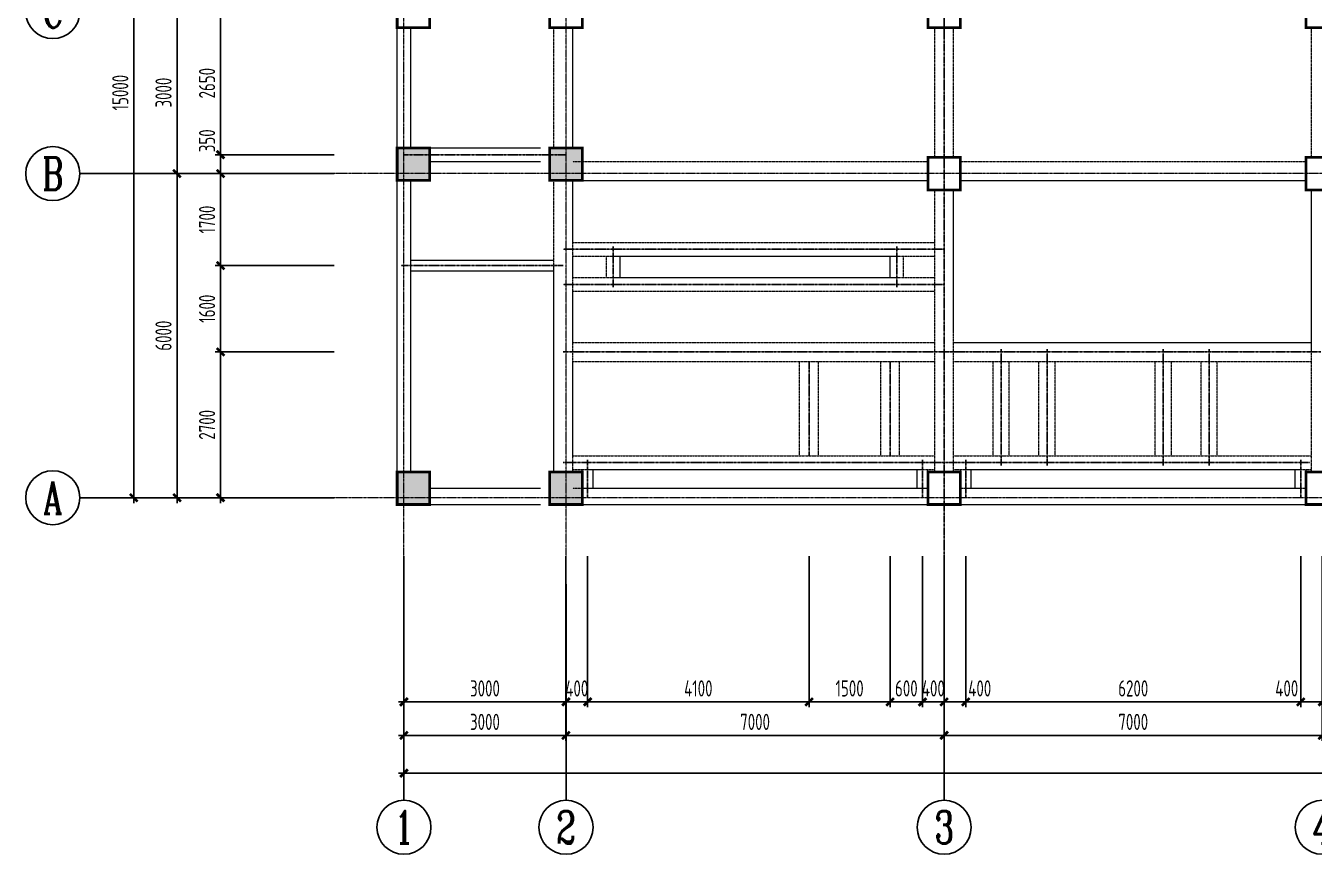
# Model space of a CAD drawing. Header units: millimetres. Extents: x 2470 to 71470, y 1213 to 29413.
# Drawn here: x 2470 to 26320, y 1213 to 16551 of the extents above; entities that cross this region are included whole.
import ezdxf
from ezdxf.enums import TextEntityAlignment as Align

# ---------------------------------------------------------------- set-up
doc = ezdxf.new("R2010")
doc.units = ezdxf.units.MM
doc.linetypes.add('CENTER', pattern=[2, 1.25, -0.25, 0.25, -0.25])
doc.linetypes.add('DASHED', pattern=[0.75, 0.5, -0.25])
for name, color, linetype in [('AXIS', 253, 'CENTER'), ('AXIS_DIM', 3, 'Continuous'), ('AXIS_NUM', 7, 'Continuous'), ('BEAM', 4, 'DASHED'), ('BEAM_CON', 4, 'Continuous'), ('COLU', 7, 'Continuous'), ('COLU_HATCH', 251, 'Continuous')]:
    doc.layers.add(name, color=color, linetype=linetype)
doc.styles.add('TSSD_Axis', font='Complex.shx', dxfattribs={"width": 0.7, "bigfont": 'hztxt.shx'})
doc.styles.add('TSSD_Dimension', font='Tssdeng.shx', dxfattribs={"width": 0.7, "bigfont": 'hztxt.shx'})
doc.dimstyles.new('TSSD_100_100$0', dxfattribs={"dimtxt": 300, "dimasz": 100, "dimexe": 100, "dimexo": 100, "dimgap": 100, "dimtad": 1, "dimdec": 0, "dimzin": 0, "dimdsep": 46, "dimtxsty": 'TSSD_Dimension', "dimblk": 'ARCHTICK', "dimblk1": 'ARCHTICK', "dimblk2": '_TSDBK', "dimcen": 0, "dimdle": 100, "dimclrt": 7, "dimadec": 1, "dimazin": 0, "dimtfac": 1, "dimtdec": 0, "dimtix": 1, "dimtmove": 2, "dimatfit": 3, "dimldrblk": '_TSDBK', "dimfxl": 1, "dimtolj": 1, "dimtzin": 0, "dimarcsym": 0})

# ---------------------------------------------------------------- blocks, each defined once
blk = doc.blocks.new('ts_axno')
at = {"color": 0, "linetype": 'ByBlock', "lineweight": -2}
blk.add_circle((0, 0), 0.5, dxfattribs=at)
at = {"color": 0, "linetype": 'ByBlock', "lineweight": -2, "style": 'TSSD_Axis', "width": 0.7}
blk.add_attdef('A', text='', height=0.6, dxfattribs=at).set_placement((0, 0), align=Align.MIDDLE_CENTER)
blk = doc.blocks.new('_ArchTick')
at = {"color": 0, "const_width": 0.5}
blk.add_lwpolyline([(-0.71, -0.71), (0.71, 0.71)], dxfattribs=at)
blk = doc.blocks.new('*D6')
at = {"layer": 'AXIS_DIM', "color": 0, "lineweight": -2, "transparency": 16777216}
for p, q in [((5018347, -91655), (5018347, -94455)), ((5021347, -91655), (5021347, -94455)), ((5018247, -94355), (5021447, -94355))]:
    blk.add_line(p, q, dxfattribs=at)
at = {"layer": 'Defpoints', "color": 0, "transparency": 16777216}
for p in [(5018347, -91555), (5021347, -91555), (5021347, -94355)]:
    blk.add_point(p, dxfattribs=at)
at = {"layer": 'AXIS_DIM', "color": 0, "lineweight": -2, "transparency": 16777216, "xscale": 100, "yscale": 100, "zscale": 100, "rotation": 180}
blk.add_blockref('_ArchTick', (5018347, -94355), dxfattribs=at)
at = {"layer": 'AXIS_DIM', "color": 0, "lineweight": -2, "transparency": 16777216, "xscale": 100, "yscale": 100, "zscale": 100}
blk.add_blockref('_ArchTick', (5021347, -94355), dxfattribs=at)
at = {"layer": 'AXIS_DIM', "color": 7, "transparency": 16777216, "insert": (5019847, -94105), "char_height": 300, "attachment_point": 5, "style": 'TSSD_Dimension'}
blk.add_mtext('\\A1;3000', dxfattribs=at)
blk = doc.blocks.new('_TSDBK')
blk.add_line((-1, 0), (1.5, 0))
at = {"const_width": 0.5}
blk.add_lwpolyline([(-0.7, -0.7), (0.7, 0.7)], dxfattribs=at)
blk = doc.blocks.new('*D7')
at = {"layer": 'AXIS_DIM', "color": 0, "lineweight": -2, "transparency": 16777216}
for p, q in [((5021347, -91655), (5021347, -94455)), ((5028347, -91655), (5028347, -94455)), ((5021247, -94355), (5028447, -94355))]:
    blk.add_line(p, q, dxfattribs=at)
at = {"layer": 'Defpoints', "color": 0, "transparency": 16777216}
for p in [(5021347, -91555), (5028347, -91555), (5028347, -94355)]:
    blk.add_point(p, dxfattribs=at)
at = {"layer": 'AXIS_DIM', "color": 0, "lineweight": -2, "transparency": 16777216, "xscale": 100, "yscale": 100, "zscale": 100, "rotation": 180}
blk.add_blockref('_ArchTick', (5021347, -94355), dxfattribs=at)
at = {"layer": 'AXIS_DIM', "color": 0, "lineweight": -2, "transparency": 16777216, "xscale": 100, "yscale": 100, "zscale": 100}
blk.add_blockref('_ArchTick', (5028347, -94355), dxfattribs=at)
at = {"layer": 'AXIS_DIM', "color": 7, "transparency": 16777216, "insert": (5024847, -94105), "char_height": 300, "attachment_point": 5, "style": 'TSSD_Dimension'}
blk.add_mtext('\\A1;7000', dxfattribs=at)
blk = doc.blocks.new('*D8')
at = {"layer": 'AXIS_DIM', "color": 0, "lineweight": -2, "transparency": 16777216}
for p, q in [((5028347, -91655), (5028347, -94455)), ((5035347, -91655), (5035347, -94455)), ((5028247, -94355), (5035447, -94355))]:
    blk.add_line(p, q, dxfattribs=at)
at = {"layer": 'Defpoints', "color": 0, "transparency": 16777216}
for p in [(5028347, -91555), (5035347, -91555), (5035347, -94355)]:
    blk.add_point(p, dxfattribs=at)
at = {"layer": 'AXIS_DIM', "color": 0, "lineweight": -2, "transparency": 16777216, "xscale": 100, "yscale": 100, "zscale": 100, "rotation": 180}
blk.add_blockref('_ArchTick', (5028347, -94355), dxfattribs=at)
at = {"layer": 'AXIS_DIM', "color": 0, "lineweight": -2, "transparency": 16777216, "xscale": 100, "yscale": 100, "zscale": 100}
blk.add_blockref('_ArchTick', (5035347, -94355), dxfattribs=at)
at = {"layer": 'AXIS_DIM', "color": 7, "transparency": 16777216, "insert": (5031847, -94105), "char_height": 300, "attachment_point": 5, "style": 'TSSD_Dimension'}
blk.add_mtext('\\A1;7000', dxfattribs=at)
blk = doc.blocks.new('*D15')
at = {"layer": 'AXIS_DIM', "color": 0, "lineweight": -2, "transparency": 16777216}
for p, q in [((5073347, -91555), (5073347, -95155)), ((5018347, -91655), (5018347, -95155)), ((5018247, -95055), (5073447, -95055))]:
    blk.add_line(p, q, dxfattribs=at)
at = {"layer": 'Defpoints', "color": 0, "transparency": 16777216}
for p in [(5018347, -91555), (5073347, -91455), (5073347, -95055)]:
    blk.add_point(p, dxfattribs=at)
at = {"layer": 'AXIS_DIM', "color": 0, "lineweight": -2, "transparency": 16777216, "xscale": 100, "yscale": 100, "zscale": 100, "rotation": 180}
blk.add_blockref('_ArchTick', (5018347, -95055), dxfattribs=at)
at = {"layer": 'AXIS_DIM', "color": 0, "lineweight": -2, "transparency": 16777216, "xscale": 100, "yscale": 100, "zscale": 100}
blk.add_blockref('_ArchTick', (5073347, -95055), dxfattribs=at)
at = {"layer": 'AXIS_DIM', "color": 7, "transparency": 16777216, "insert": (5045847, -94805), "char_height": 300, "attachment_point": 5, "style": 'TSSD_Dimension'}
blk.add_mtext('\\A1;55000', dxfattribs=at)
blk = doc.blocks.new('*D16')
at = {"layer": 'AXIS_DIM', "color": 0, "lineweight": -2, "transparency": 16777216}
for p, q in [((5014147, -90055), (5014147, -83855)), ((5016247, -83955), (5014047, -83955)), ((5016247, -89955), (5014047, -89955))]:
    blk.add_line(p, q, dxfattribs=at)
at = {"layer": 'Defpoints', "color": 0, "transparency": 16777216}
for p in [(5014147, -83955), (5016347, -83955), (5016347, -89955)]:
    blk.add_point(p, dxfattribs=at)
at = {"layer": 'AXIS_DIM', "color": 0, "lineweight": -2, "transparency": 16777216, "xscale": 100, "yscale": 100, "zscale": 100}
for p, rotation in [((5014147, -83955), 90), ((5014147, -89955), 270)]:
    blk.add_blockref('_ArchTick', p, dxfattribs=dict(at, rotation=rotation))
at = {"layer": 'AXIS_DIM', "color": 7, "transparency": 16777216, "insert": (5013897, -86955), "char_height": 300, "attachment_point": 5, "rotation": 90, "style": 'TSSD_Dimension'}
blk.add_mtext('\\A1;6000', dxfattribs=at)
blk = doc.blocks.new('*D17')
at = {"layer": 'AXIS_DIM', "color": 0, "lineweight": -2, "transparency": 16777216}
for p, q in [((5016247, -80955), (5014047, -80955)), ((5014147, -84055), (5014147, -80855)), ((5016247, -83955), (5014047, -83955))]:
    blk.add_line(p, q, dxfattribs=at)
at = {"layer": 'Defpoints', "color": 0, "transparency": 16777216}
for p in [(5014147, -80955), (5016347, -80955), (5016347, -83955)]:
    blk.add_point(p, dxfattribs=at)
at = {"layer": 'AXIS_DIM', "color": 0, "lineweight": -2, "transparency": 16777216, "xscale": 100, "yscale": 100, "zscale": 100}
for p, rotation in [((5014147, -80955), 90), ((5014147, -83955), 270)]:
    blk.add_blockref('_ArchTick', p, dxfattribs=dict(at, rotation=rotation))
at = {"layer": 'AXIS_DIM', "color": 7, "transparency": 16777216, "insert": (5013897, -82455), "char_height": 300, "attachment_point": 5, "rotation": 90, "style": 'TSSD_Dimension'}
blk.add_mtext('\\A1;3000', dxfattribs=at)
blk = doc.blocks.new('*D19')
at = {"layer": 'AXIS_DIM', "color": 0, "lineweight": -2, "transparency": 16777216}
for p, q in [((5013347, -90055), (5013347, -74855)), ((5016247, -74955), (5013247, -74955)), ((5016247, -89955), (5013247, -89955))]:
    blk.add_line(p, q, dxfattribs=at)
at = {"layer": 'Defpoints', "color": 0, "transparency": 16777216}
for p in [(5013347, -74955), (5016347, -74955), (5016347, -89955)]:
    blk.add_point(p, dxfattribs=at)
at = {"layer": 'AXIS_DIM', "color": 0, "lineweight": -2, "transparency": 16777216, "xscale": 100, "yscale": 100, "zscale": 100}
for p, rotation in [((5013347, -74955), 90), ((5013347, -89955), 270)]:
    blk.add_blockref('_ArchTick', p, dxfattribs=dict(at, rotation=rotation))
at = {"layer": 'AXIS_DIM', "color": 7, "transparency": 16777216, "insert": (5013097, -82455), "char_height": 300, "attachment_point": 5, "rotation": 90, "style": 'TSSD_Dimension'}
blk.add_mtext('\\A1;15000', dxfattribs=at)
blk = doc.blocks.new('*D34')
at = {"layer": 'AXIS_DIM', "color": 0, "lineweight": -2, "transparency": 16777216}
for p, q in [((5014953, -87355), (5014953, -85555)), ((5017053, -85655), (5014853, -85655)), ((5017053, -87255), (5014853, -87255))]:
    blk.add_line(p, q, dxfattribs=at)
at = {"layer": 'Defpoints', "color": 0, "transparency": 16777216}
for p in [(5014953, -85655), (5017153, -85655), (5017153, -87255)]:
    blk.add_point(p, dxfattribs=at)
at = {"layer": 'AXIS_DIM', "color": 0, "lineweight": -2, "transparency": 16777216, "xscale": 100, "yscale": 100, "zscale": 100}
for p, rotation in [((5014953, -85655), 90), ((5014953, -87255), 270)]:
    blk.add_blockref('_ArchTick', p, dxfattribs=dict(at, rotation=rotation))
at = {"layer": 'AXIS_DIM', "color": 7, "transparency": 16777216, "insert": (5014703, -86455), "char_height": 300, "attachment_point": 5, "rotation": 90, "style": 'TSSD_Dimension'}
blk.add_mtext('\\A1;1600', dxfattribs=at)
blk = doc.blocks.new('*D35')
at = {"layer": 'AXIS_DIM', "color": 0, "lineweight": -2, "transparency": 16777216}
for p, q in [((5017053, -83605), (5014853, -83605)), ((5014953, -84055), (5014953, -83505)), ((5017053, -83955), (5014853, -83955))]:
    blk.add_line(p, q, dxfattribs=at)
at = {"layer": 'Defpoints', "color": 0, "transparency": 16777216}
for p in [(5014953, -83605), (5017153, -83605), (5017153, -83955)]:
    blk.add_point(p, dxfattribs=at)
at = {"layer": 'AXIS_DIM', "color": 0, "lineweight": -2, "transparency": 16777216, "xscale": 100, "yscale": 100, "zscale": 100}
for p, rotation in [((5014953, -83605), 90), ((5014953, -83955), 270)]:
    blk.add_blockref('_ArchTick', p, dxfattribs=dict(at, rotation=rotation))
at = {"layer": 'AXIS_DIM', "color": 7, "transparency": 16777216, "insert": (5014703, -83347), "char_height": 300, "attachment_point": 5, "rotation": 90, "style": 'TSSD_Dimension'}
blk.add_mtext('\\A1;350', dxfattribs=at)
blk = doc.blocks.new('*D71')
at = {"layer": 'AXIS_DIM', "color": 0, "lineweight": -2, "transparency": 16777216}
for p, q in [((5018347, -91035), (5018347, -93835)), ((5021347, -91035), (5021347, -93835)), ((5018247, -93735), (5021447, -93735))]:
    blk.add_line(p, q, dxfattribs=at)
at = {"layer": 'Defpoints', "color": 0, "transparency": 16777216}
for p in [(5018347, -90935), (5021347, -90935), (5021347, -93735)]:
    blk.add_point(p, dxfattribs=at)
at = {"layer": 'AXIS_DIM', "color": 0, "lineweight": -2, "transparency": 16777216, "xscale": 100, "yscale": 100, "zscale": 100, "rotation": 180}
blk.add_blockref('_ArchTick', (5018347, -93735), dxfattribs=at)
at = {"layer": 'AXIS_DIM', "color": 0, "lineweight": -2, "transparency": 16777216, "xscale": 100, "yscale": 100, "zscale": 100}
blk.add_blockref('_ArchTick', (5021347, -93735), dxfattribs=at)
at = {"layer": 'AXIS_DIM', "color": 7, "transparency": 16777216, "insert": (5019847, -93485), "char_height": 300, "attachment_point": 5, "style": 'TSSD_Dimension'}
blk.add_mtext('\\A1;3000', dxfattribs=at)
blk = doc.blocks.new('*D72')
at = {"layer": 'AXIS_DIM', "color": 0, "lineweight": -2, "transparency": 16777216}
for p, q in [((5027947, -91035), (5027947, -93835)), ((5028347, -91035), (5028347, -93835)), ((5027947, -93735), (5027847, -93735)), ((5027947, -93735), (5028347, -93735)), ((5028347, -93735), (5028447, -93735))]:
    blk.add_line(p, q, dxfattribs=at)
at = {"layer": 'Defpoints', "color": 0, "transparency": 16777216}
for p in [(5027947, -90935), (5028347, -90935), (5028347, -93735)]:
    blk.add_point(p, dxfattribs=at)
at = {"layer": 'AXIS_DIM', "color": 0, "lineweight": -2, "transparency": 16777216, "xscale": 100, "yscale": 100, "zscale": 100}
blk.add_blockref('_ArchTick', (5027947, -93735), dxfattribs=at)
at = {"layer": 'AXIS_DIM', "color": 0, "lineweight": -2, "transparency": 16777216, "xscale": 100, "yscale": 100, "zscale": 100, "rotation": 180}
blk.add_blockref('_ArchTick', (5028347, -93735), dxfattribs=at)
at = {"layer": 'AXIS_DIM', "color": 7, "transparency": 16777216, "insert": (5028147, -93485), "char_height": 300, "attachment_point": 5, "style": 'TSSD_Dimension'}
blk.add_mtext('\\A1;400', dxfattribs=at)
blk = doc.blocks.new('*D74')
at = {"layer": 'AXIS_DIM', "color": 0, "lineweight": -2, "transparency": 16777216}
for p, q in [((5021347, -91035), (5021347, -93835)), ((5021747, -91035), (5021747, -93835)), ((5021347, -93735), (5021247, -93735)), ((5021347, -93735), (5021747, -93735)), ((5021747, -93735), (5021847, -93735))]:
    blk.add_line(p, q, dxfattribs=at)
at = {"layer": 'Defpoints', "color": 0, "transparency": 16777216}
for p in [(5021347, -90935), (5021747, -90935), (5021747, -93735)]:
    blk.add_point(p, dxfattribs=at)
at = {"layer": 'AXIS_DIM', "color": 0, "lineweight": -2, "transparency": 16777216, "xscale": 100, "yscale": 100, "zscale": 100}
blk.add_blockref('_ArchTick', (5021347, -93735), dxfattribs=at)
at = {"layer": 'AXIS_DIM', "color": 0, "lineweight": -2, "transparency": 16777216, "xscale": 100, "yscale": 100, "zscale": 100, "rotation": 180}
blk.add_blockref('_ArchTick', (5021747, -93735), dxfattribs=at)
at = {"layer": 'AXIS_DIM', "color": 7, "transparency": 16777216, "insert": (5021547, -93485), "char_height": 300, "attachment_point": 5, "style": 'TSSD_Dimension'}
blk.add_mtext('\\A1;400', dxfattribs=at)
blk = doc.blocks.new('*D75')
at = {"layer": 'AXIS_DIM', "color": 0, "lineweight": -2, "transparency": 16777216}
for p, q in [((5021747, -91035), (5021747, -93835)), ((5025847, -91035), (5025847, -93835)), ((5021647, -93735), (5025947, -93735))]:
    blk.add_line(p, q, dxfattribs=at)
at = {"layer": 'Defpoints', "color": 0, "transparency": 16777216}
for p in [(5021747, -90935), (5025847, -90935), (5025847, -93735)]:
    blk.add_point(p, dxfattribs=at)
at = {"layer": 'AXIS_DIM', "color": 0, "lineweight": -2, "transparency": 16777216, "xscale": 100, "yscale": 100, "zscale": 100, "rotation": 180}
blk.add_blockref('_ArchTick', (5021747, -93735), dxfattribs=at)
at = {"layer": 'AXIS_DIM', "color": 0, "lineweight": -2, "transparency": 16777216, "xscale": 100, "yscale": 100, "zscale": 100}
blk.add_blockref('_ArchTick', (5025847, -93735), dxfattribs=at)
at = {"layer": 'AXIS_DIM', "color": 7, "transparency": 16777216, "insert": (5023797, -93485), "char_height": 300, "attachment_point": 5, "style": 'TSSD_Dimension'}
blk.add_mtext('\\A1;4100', dxfattribs=at)
blk = doc.blocks.new('*D76')
at = {"layer": 'AXIS_DIM', "color": 0, "lineweight": -2, "transparency": 16777216}
for p, q in [((5034947, -91035), (5034947, -93835)), ((5035347, -91035), (5035347, -93835)), ((5034847, -93735), (5035447, -93735))]:
    blk.add_line(p, q, dxfattribs=at)
at = {"layer": 'Defpoints', "color": 0, "transparency": 16777216}
for p in [(5034947, -90935), (5035347, -90935), (5035347, -93735)]:
    blk.add_point(p, dxfattribs=at)
at = {"layer": 'AXIS_DIM', "color": 0, "lineweight": -2, "transparency": 16777216, "xscale": 100, "yscale": 100, "zscale": 100, "rotation": 180}
blk.add_blockref('_ArchTick', (5034947, -93735), dxfattribs=at)
at = {"layer": 'AXIS_DIM', "color": 0, "lineweight": -2, "transparency": 16777216, "xscale": 100, "yscale": 100, "zscale": 100}
blk.add_blockref('_ArchTick', (5035347, -93735), dxfattribs=at)
at = {"layer": 'AXIS_DIM', "color": 7, "transparency": 16777216, "insert": (5034689, -93485), "char_height": 300, "attachment_point": 5, "style": 'TSSD_Dimension'}
blk.add_mtext('\\A1;400', dxfattribs=at)
blk = doc.blocks.new('*D77')
at = {"layer": 'AXIS_DIM', "color": 0, "lineweight": -2, "transparency": 16777216}
for p, q in [((5028347, -91035), (5028347, -93835)), ((5028747, -91035), (5028747, -93835)), ((5028247, -93735), (5028847, -93735))]:
    blk.add_line(p, q, dxfattribs=at)
at = {"layer": 'Defpoints', "color": 0, "transparency": 16777216}
for p in [(5028347, -90935), (5028747, -90935), (5028747, -93735)]:
    blk.add_point(p, dxfattribs=at)
at = {"layer": 'AXIS_DIM', "color": 0, "lineweight": -2, "transparency": 16777216, "xscale": 100, "yscale": 100, "zscale": 100, "rotation": 180}
blk.add_blockref('_ArchTick', (5028347, -93735), dxfattribs=at)
at = {"layer": 'AXIS_DIM', "color": 0, "lineweight": -2, "transparency": 16777216, "xscale": 100, "yscale": 100, "zscale": 100}
blk.add_blockref('_ArchTick', (5028747, -93735), dxfattribs=at)
at = {"layer": 'AXIS_DIM', "color": 7, "transparency": 16777216, "insert": (5029006, -93485), "char_height": 300, "attachment_point": 5, "style": 'TSSD_Dimension'}
blk.add_mtext('\\A1;400', dxfattribs=at)
blk = doc.blocks.new('*D78')
at = {"layer": 'AXIS_DIM', "color": 0, "lineweight": -2, "transparency": 16777216}
for p, q in [((5028747, -91035), (5028747, -93835)), ((5034947, -91035), (5034947, -93835)), ((5028647, -93735), (5035047, -93735))]:
    blk.add_line(p, q, dxfattribs=at)
at = {"layer": 'Defpoints', "color": 0, "transparency": 16777216}
for p in [(5028747, -90935), (5034947, -90935), (5034947, -93735)]:
    blk.add_point(p, dxfattribs=at)
at = {"layer": 'AXIS_DIM', "color": 0, "lineweight": -2, "transparency": 16777216, "xscale": 100, "yscale": 100, "zscale": 100, "rotation": 180}
blk.add_blockref('_ArchTick', (5028747, -93735), dxfattribs=at)
at = {"layer": 'AXIS_DIM', "color": 0, "lineweight": -2, "transparency": 16777216, "xscale": 100, "yscale": 100, "zscale": 100}
blk.add_blockref('_ArchTick', (5034947, -93735), dxfattribs=at)
at = {"layer": 'AXIS_DIM', "color": 7, "transparency": 16777216, "insert": (5031847, -93485), "char_height": 300, "attachment_point": 5, "style": 'TSSD_Dimension'}
blk.add_mtext('\\A1;6200', dxfattribs=at)
blk = doc.blocks.new('*D95')
at = {"layer": 'AXIS_DIM', "color": 0, "lineweight": -2, "transparency": 16777216}
for p, q in [((5017053, -80955), (5014853, -80955)), ((5014953, -83705), (5014953, -80855)), ((5017053, -83605), (5014853, -83605))]:
    blk.add_line(p, q, dxfattribs=at)
at = {"layer": 'Defpoints', "color": 0, "transparency": 16777216}
for p in [(5014953, -80955), (5017153, -80955), (5017153, -83605)]:
    blk.add_point(p, dxfattribs=at)
at = {"layer": 'AXIS_DIM', "color": 0, "lineweight": -2, "transparency": 16777216, "xscale": 100, "yscale": 100, "zscale": 100}
for p, rotation in [((5014953, -80955), 90), ((5014953, -83605), 270)]:
    blk.add_blockref('_ArchTick', p, dxfattribs=dict(at, rotation=rotation))
at = {"layer": 'AXIS_DIM', "color": 7, "transparency": 16777216, "insert": (5014703, -82280), "char_height": 300, "attachment_point": 5, "rotation": 90, "style": 'TSSD_Dimension'}
blk.add_mtext('\\A1;2650', dxfattribs=at)
blk = doc.blocks.new('*D96')
at = {"layer": 'AXIS_DIM', "color": 0, "lineweight": -2, "transparency": 16777216}
for p, q in [((5014953, -85755), (5014953, -83855)), ((5017053, -83955), (5014853, -83955)), ((5017053, -85655), (5014853, -85655))]:
    blk.add_line(p, q, dxfattribs=at)
at = {"layer": 'Defpoints', "color": 0, "transparency": 16777216}
for p in [(5014953, -83955), (5017153, -83955), (5017153, -85655)]:
    blk.add_point(p, dxfattribs=at)
at = {"layer": 'AXIS_DIM', "color": 0, "lineweight": -2, "transparency": 16777216, "xscale": 100, "yscale": 100, "zscale": 100}
for p, rotation in [((5014953, -83955), 90), ((5014953, -85655), 270)]:
    blk.add_blockref('_ArchTick', p, dxfattribs=dict(at, rotation=rotation))
at = {"layer": 'AXIS_DIM', "color": 7, "transparency": 16777216, "insert": (5014703, -84805), "char_height": 300, "attachment_point": 5, "rotation": 90, "style": 'TSSD_Dimension'}
blk.add_mtext('\\A1;1700', dxfattribs=at)
blk = doc.blocks.new('*D37')
at = {"layer": 'AXIS_DIM', "color": 0, "lineweight": -2, "transparency": 16777216}
for p, q in [((5017053, -87255), (5014853, -87255)), ((5014953, -90055), (5014953, -87155)), ((5017053, -89955), (5014853, -89955))]:
    blk.add_line(p, q, dxfattribs=at)
at = {"layer": 'Defpoints', "color": 0, "transparency": 16777216}
for p in [(5014953, -87255), (5017153, -87255), (5017153, -89955)]:
    blk.add_point(p, dxfattribs=at)
at = {"layer": 'AXIS_DIM', "color": 0, "lineweight": -2, "transparency": 16777216, "xscale": 100, "yscale": 100, "zscale": 100}
for p, rotation in [((5014953, -87255), 90), ((5014953, -89955), 270)]:
    blk.add_blockref('_ArchTick', p, dxfattribs=dict(at, rotation=rotation))
at = {"layer": 'AXIS_DIM', "color": 7, "transparency": 16777216, "insert": (5014703, -88605), "char_height": 300, "attachment_point": 5, "rotation": 90, "style": 'TSSD_Dimension'}
blk.add_mtext('\\A1;2700', dxfattribs=at)
blk = doc.blocks.new('*D38')
at = {"layer": 'AXIS_DIM', "color": 0, "lineweight": -2, "transparency": 16777216}
for p, q in [((5027347, -91035), (5027347, -93835)), ((5027947, -91035), (5027947, -93835)), ((5027347, -93735), (5027247, -93735)), ((5027347, -93735), (5027947, -93735)), ((5027947, -93735), (5028047, -93735))]:
    blk.add_line(p, q, dxfattribs=at)
at = {"layer": 'Defpoints', "color": 0, "transparency": 16777216}
for p in [(5027347, -90935), (5027947, -90935), (5027947, -93735)]:
    blk.add_point(p, dxfattribs=at)
at = {"layer": 'AXIS_DIM', "color": 0, "lineweight": -2, "transparency": 16777216, "xscale": 100, "yscale": 100, "zscale": 100}
blk.add_blockref('_ArchTick', (5027347, -93735), dxfattribs=at)
at = {"layer": 'AXIS_DIM', "color": 0, "lineweight": -2, "transparency": 16777216, "xscale": 100, "yscale": 100, "zscale": 100, "rotation": 180}
blk.add_blockref('_ArchTick', (5027947, -93735), dxfattribs=at)
at = {"layer": 'AXIS_DIM', "color": 7, "transparency": 16777216, "insert": (5027647, -93485), "char_height": 300, "attachment_point": 5, "style": 'TSSD_Dimension'}
blk.add_mtext('\\A1;600', dxfattribs=at)
blk = doc.blocks.new('*D39')
at = {"layer": 'AXIS_DIM', "color": 0, "lineweight": -2, "transparency": 16777216}
for p, q in [((5025847, -91035), (5025847, -93835)), ((5027347, -91035), (5027347, -93835)), ((5025747, -93735), (5027447, -93735))]:
    blk.add_line(p, q, dxfattribs=at)
at = {"layer": 'Defpoints', "color": 0, "transparency": 16777216}
for p in [(5025847, -90935), (5027347, -90935), (5027347, -93735)]:
    blk.add_point(p, dxfattribs=at)
at = {"layer": 'AXIS_DIM', "color": 0, "lineweight": -2, "transparency": 16777216, "xscale": 100, "yscale": 100, "zscale": 100, "rotation": 180}
blk.add_blockref('_ArchTick', (5025847, -93735), dxfattribs=at)
at = {"layer": 'AXIS_DIM', "color": 0, "lineweight": -2, "transparency": 16777216, "xscale": 100, "yscale": 100, "zscale": 100}
blk.add_blockref('_ArchTick', (5027347, -93735), dxfattribs=at)
at = {"layer": 'AXIS_DIM', "color": 7, "transparency": 16777216, "insert": (5026597, -93485), "char_height": 300, "attachment_point": 5, "style": 'TSSD_Dimension'}
blk.add_mtext('\\A1;1500', dxfattribs=at)
blk = doc.blocks.new('1001')
at = {"layer": 'COLU_HATCH'}
for points in [[(5018822.5, -84080.4), (5018822.5, -83480.4), (5018222.5, -83480.4), (5018222.5, -84080.4)], [(5021647.5, -84080.4), (5021647.5, -83480.4), (5021047.5, -83480.4), (5021047.5, -84080.4)], [(5018822.5, -90080.4), (5018822.5, -89480.4), (5018222.5, -89480.4), (5018222.5, -90080.4)], [(5021647.5, -90080.4), (5021647.5, -89480.4), (5021047.5, -89480.4), (5021047.5, -90080.4)]]:
    blk.add_hatch(color=256, dxfattribs=at).paths.add_polyline_path(points)
at = {"layer": 'AXIS', "lineweight": 18}
for p, q in [((5018347.5, -91555.4), (5018347.5, -72955.4)), ((5021347.5, -91555.4), (5021347.5, -72955.4)), ((5076351.6, -83955.4), (5016347.5, -83955.4)), ((5076351.6, -89955.4), (5016347.5, -89955.4))]:
    blk.add_line(p, q, dxfattribs=at)
at = {"layer": 'AXIS'}
for p, q in [((5028347.5, -72955.4), (5028347.5, -91555.4)), ((5018347.5, -83605.4), (5021347.5, -83605.4)), ((5028347.5, -85355.4), (5021297.5, -85355.4)), ((5022222.5, -86055.4), (5022222.5, -85305.4)), ((5027472.5, -86055.4), (5027472.5, -85305.4)), ((5018297.5, -85655.4), (5021297.5, -85655.4)), ((5028347.5, -86005.4), (5021297.5, -86005.4)), ((5021297.5, -87255.4), (5035322.5, -87255.4)), ((5029402.5, -89355.4), (5029402.5, -87205.4)), ((5030252.5, -89355.4), (5030252.5, -87205.4)), ((5032402.5, -89355.4), (5032402.5, -87205.4)), ((5033252.5, -89355.4), (5033252.5, -87205.4)), ((5025847.5, -87430.4), (5025847.5, -89180.4)), ((5027347.5, -87430.4), (5027347.5, -89180.4)), ((5035122.5, -89305.4), (5021297.5, -89305.4)), ((5021747.5, -89955.4), (5021747.5, -89255.4)), ((5027947.5, -89955.4), (5027947.5, -89255.4)), ((5028747.5, -89955.4), (5028747.5, -89255.4)), ((5034947.5, -89955.4), (5034947.5, -89255.4))]:
    blk.add_line(p, q, dxfattribs=at)
at = {"layer": 'AXIS_NUM'}
for p, q in [((5016347.5, -83955.4), (5012347.5, -83955.4)), ((5016347.5, -89955.4), (5012347.5, -89955.4)), ((5018347.5, -91555.4), (5018347.5, -95555.4)), ((5021347.5, -91555.4), (5021347.5, -95555.4)), ((5028347.5, -91555.4), (5028347.5, -95555.4))]:
    blk.add_line(p, q, dxfattribs=at)
at = {"layer": 'BEAM', "lineweight": 18}
for p, q in [((5018472.5, -83480.4), (5018472.5, -81255.4)), ((5021122.5, -83480.4), (5021122.5, -81255.4)), ((5021472.5, -83480.4), (5021472.5, -81255.4)), ((5028172.5, -83655.4), (5028172.5, -81255.4)), ((5028522.5, -83655.4), (5028522.5, -81255.4)), ((5035147.5, -83655.4), (5035147.5, -81255.4)), ((5018822.5, -83480.4), (5020872.5, -83480.4)), ((5018822.5, -83730.4), (5020872.5, -83730.4)), ((5021472.5, -83730.4), (5028047.5, -83730.4)), ((5028647.5, -83730.4), (5035047.5, -83730.4)), ((5018472.5, -85655.4), (5018472.5, -84080.4)), ((5021122.5, -85655.4), (5021122.5, -84080.4)), ((5021472.5, -85555.4), (5021472.5, -84080.4)), ((5021472.5, -84080.4), (5028047.5, -84080.4)), ((5028172.5, -89480.4), (5028172.5, -84255.4)), ((5021472.5, -85230.4), (5022222.5, -85230.4)), ((5022222.5, -85230.4), (5027472.5, -85230.4)), ((5027472.5, -85230.4), (5028172.5, -85230.4)), ((5018472.5, -85555.4), (5021122.5, -85555.4)), ((5021472.5, -85480.4), (5022222.5, -85480.4)), ((5021472.5, -89480.4), (5021472.5, -85555.4)), ((5022097.5, -85880.4), (5022097.5, -85480.4)), ((5027472.5, -85480.4), (5028172.5, -85480.4)), ((5027597.5, -85880.4), (5027597.5, -85480.4)), ((5021472.5, -85880.4), (5022222.5, -85880.4)), ((5027472.5, -85880.4), (5028172.5, -85880.4)), ((5021472.5, -86130.4), (5022222.5, -86130.4)), ((5022222.5, -86130.4), (5027472.5, -86130.4)), ((5027472.5, -86130.4), (5028172.5, -86130.4)), ((5028522.5, -89480.4), (5028522.5, -86880.4)), ((5021472.5, -87080.4), (5028172.5, -87080.4)), ((5035147.5, -89480.4), (5035147.5, -87255.4)), ((5021472.5, -87430.4), (5028172.5, -87430.4)), ((5025672.5, -89180.4), (5025672.5, -87430.4)), ((5026022.5, -89180.4), (5026022.5, -87430.4)), ((5027172.5, -89180.4), (5027172.5, -87430.4)), ((5027522.5, -89180.4), (5027522.5, -87430.4)), ((5028522.5, -87430.4), (5033522.5, -87430.4)), ((5029252.5, -89180.4), (5029252.5, -87430.4)), ((5029552.5, -89180.4), (5029552.5, -87430.4)), ((5030102.5, -89180.4), (5030102.5, -87430.4)), ((5030402.5, -89180.4), (5030402.5, -87430.4)), ((5032252.5, -89180.4), (5032252.5, -87430.4)), ((5032552.5, -89180.4), (5032552.5, -87430.4)), ((5033102.5, -89180.4), (5033102.5, -87430.4)), ((5033402.5, -89180.4), (5033402.5, -87430.4)), ((5033522.5, -87430.4), (5035147.5, -87430.4)), ((5021472.5, -89180.4), (5021747.5, -89180.4)), ((5021747.5, -89180.4), (5027947.5, -89180.4)), ((5027947.5, -89180.4), (5028172.5, -89180.4)), ((5028522.5, -89180.4), (5028747.5, -89180.4)), ((5028747.5, -89180.4), (5034947.5, -89180.4)), ((5034947.5, -89180.4), (5035147.5, -89180.4)), ((5021472.5, -89430.4), (5021747.5, -89430.4)), ((5021647.5, -89780.4), (5021647.5, -89430.4)), ((5027947.5, -89430.4), (5028172.5, -89430.4)), ((5028047.5, -89480.4), (5028047.5, -89430.4)), ((5028522.5, -89430.4), (5028747.5, -89430.4)), ((5028647.5, -89480.4), (5028647.5, -89430.4)), ((5034947.5, -89430.4), (5035147.5, -89430.4)), ((5035047.5, -89480.4), (5035047.5, -89430.4)), ((5021472.5, -89780.4), (5021847.5, -89780.4)), ((5027847.5, -89780.4), (5028047.5, -89780.4)), ((5028647.5, -89780.4), (5028747.5, -89780.4)), ((5034947.5, -89780.4), (5035047.5, -89780.4))]:
    blk.add_line(p, q, dxfattribs=at)
at = {"layer": 'BEAM_CON', "lineweight": 18}
for p, q in [((5018222.5, -83480.4), (5018222.5, -81255.4)), ((5018222.5, -83480.4), (5018222.5, -81255.4)), ((5018472.5, -83480.4), (5018472.5, -81255.4)), ((5021472.5, -83480.4), (5021472.5, -81255.4)), ((5018822.5, -83480.4), (5020872.5, -83480.4)), ((5018822.5, -83730.4), (5020872.5, -83730.4)), ((5018222.5, -85655.4), (5018222.5, -84080.4)), ((5018222.5, -85655.4), (5018222.5, -84080.4)), ((5018472.5, -85655.4), (5018472.5, -84080.4)), ((5021472.5, -85230.4), (5021472.5, -84080.4)), ((5021472.5, -84080.4), (5028047.5, -84080.4)), ((5028647.5, -84080.4), (5035047.5, -84080.4)), ((5028522.5, -86880.4), (5028522.5, -84255.4)), ((5035147.5, -85655.4), (5035147.5, -84255.4)), ((5018222.5, -89480.4), (5018222.5, -85555.4)), ((5018472.5, -89480.4), (5018472.5, -85555.4)), ((5018472.5, -85555.4), (5021122.5, -85555.4)), ((5021472.5, -85555.4), (5021472.5, -85480.4)), ((5021472.5, -85880.4), (5021472.5, -85555.4)), ((5022222.5, -85480.4), (5027472.5, -85480.4)), ((5022347.5, -85880.4), (5022347.5, -85480.4)), ((5027347.5, -85880.4), (5027347.5, -85480.4)), ((5018222.5, -89480.4), (5018222.5, -85655.4)), ((5018472.5, -89480.4), (5018472.5, -85655.4)), ((5018472.5, -85755.4), (5021122.5, -85755.4)), ((5018472.5, -85755.4), (5021122.5, -85755.4)), ((5021122.5, -89480.4), (5021122.5, -85655.4)), ((5035147.5, -87255.4), (5035147.5, -85655.4)), ((5022222.5, -85880.4), (5027472.5, -85880.4)), ((5021472.5, -87080.4), (5021472.5, -86130.4)), ((5028522.5, -87080.4), (5035147.5, -87080.4)), ((5021472.5, -89180.4), (5021472.5, -87430.4)), ((5021472.5, -89480.4), (5021472.5, -89430.4)), ((5021747.5, -89430.4), (5027947.5, -89430.4)), ((5021847.5, -89780.4), (5021847.5, -89430.4)), ((5027847.5, -89780.4), (5027847.5, -89430.4)), ((5028747.5, -89430.4), (5034947.5, -89430.4)), ((5028847.5, -89780.4), (5028847.5, -89430.4)), ((5034847.5, -89780.4), (5034847.5, -89430.4)), ((5018822.5, -89780.4), (5020872.5, -89780.4)), ((5021647.5, -89780.4), (5027947.5, -89780.4)), ((5028747.5, -89780.4), (5034947.5, -89780.4)), ((5018822.5, -90080.4), (5020872.5, -90080.4)), ((5018822.5, -90080.4), (5020872.5, -90080.4)), ((5021472.5, -90080.4), (5021747.5, -90080.4)), ((5021472.5, -90080.4), (5021747.5, -90080.4)), ((5021747.5, -90080.4), (5027947.5, -90080.4)), ((5021747.5, -90080.4), (5027947.5, -90080.4)), ((5027947.5, -90080.4), (5028047.5, -90080.4)), ((5027947.5, -90080.4), (5028047.5, -90080.4)), ((5028647.5, -90080.4), (5028747.5, -90080.4)), ((5028747.5, -90080.4), (5034947.5, -90080.4)), ((5034947.5, -90080.4), (5035047.5, -90080.4))]:
    blk.add_line(p, q, dxfattribs=at)
at = {"layer": 'COLU', "const_width": 50}
for points in [[(5018822.5, -81255.4), (5018822.5, -80655.4), (5018222.5, -80655.4), (5018222.5, -81255.4)], [(5021647.5, -81255.4), (5021647.5, -80655.4), (5021047.5, -80655.4), (5021047.5, -81255.4)], [(5028647.5, -81255.4), (5028647.5, -80655.4), (5028047.5, -80655.4), (5028047.5, -81255.4)], [(5035647.5, -81255.4), (5035647.5, -80655.4), (5035047.5, -80655.4), (5035047.5, -81255.4)], [(5018822.5, -84080.4), (5018822.5, -83480.4), (5018222.5, -83480.4), (5018222.5, -84080.4)], [(5021647.5, -84080.4), (5021647.5, -83480.4), (5021047.5, -83480.4), (5021047.5, -84080.4)], [(5028647.5, -84255.4), (5028647.5, -83655.4), (5028047.5, -83655.4), (5028047.5, -84255.4)], [(5035647.5, -84255.4), (5035647.5, -83655.4), (5035047.5, -83655.4), (5035047.5, -84255.4)], [(5018822.5, -90080.4), (5018822.5, -89480.4), (5018222.5, -89480.4), (5018222.5, -90080.4)], [(5021647.5, -90080.4), (5021647.5, -89480.4), (5021047.5, -89480.4), (5021047.5, -90080.4)], [(5028647.5, -90080.4), (5028647.5, -89480.4), (5028047.5, -89480.4), (5028047.5, -90080.4)], [(5035647.5, -90080.4), (5035647.5, -89480.4), (5035047.5, -89480.4), (5035047.5, -90080.4)]]:
    blk.add_lwpolyline(points, close=True, dxfattribs=at)
at = {"layer": 'AXIS_NUM'}
ref = blk.add_blockref('ts_axno', (5011847.5, -80955.4), dxfattribs=dict(at, xscale=1000, yscale=1000, zscale=1000))
ref.add_attrib('C', 'C', dxfattribs={"height": 600, "style": 'TSSD_Axis', "width": 0.7}).set_placement((5011847.5, -80955.4), align=Align.MIDDLE_CENTER)
ref = blk.add_blockref('ts_axno', (5011847.5, -83955.4), dxfattribs=dict(at, xscale=1000, yscale=1000, zscale=1000))
ref.add_attrib('B', 'B', dxfattribs={"height": 600, "style": 'TSSD_Axis', "width": 0.7}).set_placement((5011847.5, -83955.4), align=Align.MIDDLE_CENTER)
ref = blk.add_blockref('ts_axno', (5011847.5, -89955.4), dxfattribs=dict(at, xscale=1000, yscale=1000, zscale=1000))
ref.add_attrib('A', 'A', dxfattribs={"height": 600, "style": 'TSSD_Axis', "width": 0.7}).set_placement((5011847.5, -89955.4), align=Align.MIDDLE_CENTER)
ref = blk.add_blockref('ts_axno', (5018347.5, -96055.4), dxfattribs=dict(at, xscale=1000, yscale=1000, zscale=1000))
ref.add_attrib('1', '1', dxfattribs={"height": 600, "style": 'TSSD_Axis', "width": 0.7}).set_placement((5018347.5, -96055.4), align=Align.MIDDLE_CENTER)
ref = blk.add_blockref('ts_axno', (5021347.5, -96055.4), dxfattribs=dict(at, xscale=1000, yscale=1000, zscale=1000))
ref.add_attrib('2', '2', dxfattribs={"height": 600, "style": 'TSSD_Axis', "width": 0.7}).set_placement((5021347.5, -96055.4), align=Align.MIDDLE_CENTER)
ref = blk.add_blockref('ts_axno', (5028347.5, -96055.4), dxfattribs=dict(at, xscale=1000, yscale=1000, zscale=1000))
ref.add_attrib('3', '3', dxfattribs={"height": 600, "style": 'TSSD_Axis', "width": 0.7}).set_placement((5028347.5, -96055.4), align=Align.MIDDLE_CENTER)
ref = blk.add_blockref('ts_axno', (5035347.5, -96055.4), dxfattribs=dict(at, xscale=1000, yscale=1000, zscale=1000))
ref.add_attrib('4', '4', dxfattribs={"height": 600, "style": 'TSSD_Axis', "width": 0.7}).set_placement((5035347.5, -96055.4), align=Align.MIDDLE_CENTER)
at = {"layer": 'AXIS_DIM'}
for base, p1, p2, angle, picture, middle in [((5013347.5, -74955.4), (5016347.5, -89955.4), (5016347.5, -74955.4), 90, '*D19', (5013097.5, -82455.4)), ((5014147.5, -80955.4), (5016347.5, -83955.4), (5016347.5, -80955.4), 90, '*D17', (5013897.5, -82455.4)), ((5014952.7, -80955.4), (5017152.7, -83605.4), (5017152.7, -80955.4), 90, '*D95', (5014702.7, -82280.4)), ((5014147.5, -83955.4), (5016347.5, -89955.4), (5016347.5, -83955.4), 90, '*D16', (5013897.5, -86955.4)), ((5014952.7, -83955.4), (5017152.7, -85655.4), (5017152.7, -83955.4), 90, '*D96', (5014702.7, -84805.4)), ((5014952.7, -85655.4), (5017152.7, -87255.4), (5017152.7, -85655.4), 90, '*D34', (5014702.7, -86455.4)), ((5014952.7, -87255.4), (5017152.7, -89955.4), (5017152.7, -87255.4), 90, '*D37', (5014702.7, -88605.4)), ((5021347.5, -93735.4), (5018347.5, -90935.4), (5021347.5, -90935.4), 180, '*D71', (5019847.5, -93485.4)), ((5021747.5, -93735.4), (5021347.5, -90935.4), (5021747.5, -90935.4), 180, '*D74', (5021547.5, -93485.4)), ((5025847.5, -93735.4), (5021747.5, -90935.4), (5025847.5, -90935.4), 180, '*D75', (5023797.5, -93485.4)), ((5027347.5, -93735.4), (5025847.5, -90935.4), (5027347.5, -90935.4), 180, '*D39', (5026597.5, -93485.4)), ((5027947.5, -93735.4), (5027347.5, -90935.4), (5027947.5, -90935.4), 180, '*D38', (5027647.5, -93485.4)), ((5028347.5, -93735.4), (5027947.5, -90935.4), (5028347.5, -90935.4), 180, '*D72', (5028147.5, -93485.4)), ((5034947.5, -93735.4), (5028747.5, -90935.4), (5034947.5, -90935.4), 180, '*D78', (5031847.5, -93485.4)), ((5073347.5, -95055.4), (5018347.5, -91555.4), (5073347.5, -91455.4), 180, '*D15', (5045847.5, -94805.4)), ((5021347.5, -94355.4), (5018347.5, -91555.4), (5021347.5, -91555.4), 180, '*D6', (5019847.5, -94105.4)), ((5028347.5, -94355.4), (5021347.5, -91555.4), (5028347.5, -91555.4), 180, '*D7', (5024847.5, -94105.4)), ((5035347.5, -94355.4), (5028347.5, -91555.4), (5035347.5, -91555.4), 180, '*D8', (5031847.5, -94105.4))]:
    dim = blk.add_linear_dim(base=base, p1=p1, p2=p2, angle=angle, dimstyle='TSSD_100_100$0', dxfattribs=at)
    dim.commit()
    dim.dimension.update_dxf_attribs({"geometry": picture, "text_midpoint": middle})
for base, p1, p2, angle, picture, middle in [((5014952.7, -83605.4), (5017152.7, -83955.4), (5017152.7, -83605.4), 90, '*D35', (5014702.7, -83347.3)), ((5028747.5, -93735.4), (5028347.5, -90935.4), (5028747.5, -90935.4), 180, '*D77', (5029005.5, -93485.4)), ((5035347.5, -93735.4), (5034947.5, -90935.4), (5035347.5, -90935.4), 180, '*D76', (5034689.4, -93485.4))]:
    dim = blk.add_linear_dim(base=base, p1=p1, p2=p2, angle=angle, dimstyle='TSSD_100_100$0', dxfattribs=at)
    dim.commit()
    dim.dimension.update_dxf_attribs({"geometry": picture, "text_midpoint": middle, "dimtype": 128})

msp = doc.modelspace()

# ---------------------------------------------------------------- block references
at = {"layer": 'BEAM', "linetype": 'ByBlock'}
msp.add_blockref('1001', (-5008878, 97768), dxfattribs=at)

doc.saveas('drawing.dxf')
